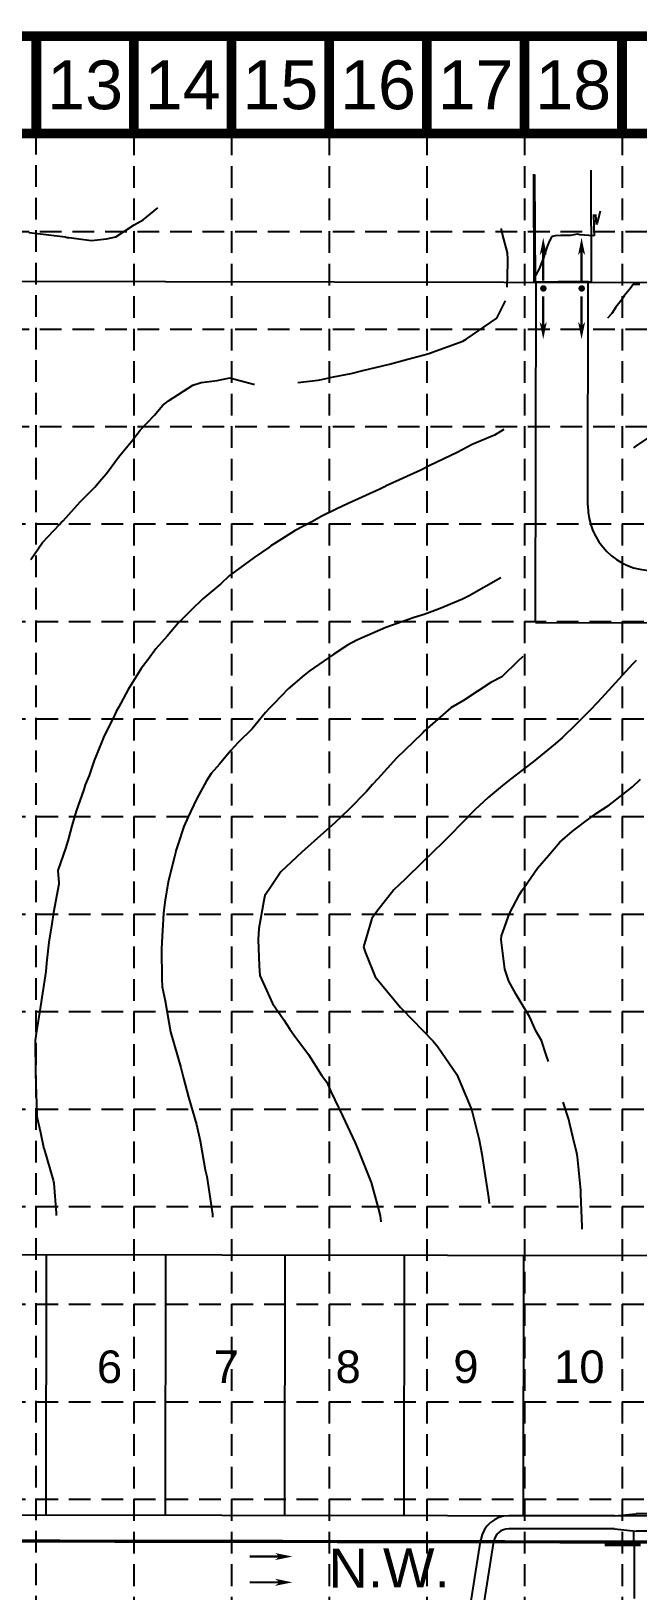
# Model space of a CAD drawing. Extents: x 626 to 3511, y 2890 to 4695.
# Drawn here: x 1211 to 1491, y 3975 to 4695 of the extents above; entities that cross this region are included whole.
import ezdxf
from ezdxf.enums import TextEntityAlignment as Align

# ---------------------------------------------------------------- set-up
doc = ezdxf.new("R2010")
doc.units = 0
doc.header["$LTSCALE"] = 100
doc.header["$MEASUREMENT"] = 0
doc.linetypes.add('HIDDEN', pattern=[0.375, 0.25, -0.125])
doc.layers.get('0').update_dxf_attribs({"linetype": 'CONTINUOUS'})
for name, color, linetype in [('$-BNDY', 6, 'CONTINUOUS'), ('$-BNDY2', 4, 'CONTINUOUS'), ('$-LOTS', 4, 'CONTINUOUS'), ('BASE', 7, 'CONTINUOUS'), ('DG-XCONTOURS', 9, 'CONTINUOUS'), ('DG-XIDX_CONTOURS', 2, 'CONTINUOUS'), ('FG-STNAME', 5, 'CONTINUOUS'), ('GRID', 254, 'HIDDEN'), ('P-P', 3, 'CONTINUOUS'), ('PDG-ARROWS', 250, 'CONTINUOUS'), ('PSW-LOTNUM', 7, 'CONTINUOUS'), ('PSWDG-XCONC', 4, 'CONTINUOUS'), ('PSWDGC-NEW_STORM', 2, 'CONTINUOUS'), ('PSWDGC-PAVING', 3, 'CONTINUOUS')]:
    doc.layers.add(name, color=color, linetype=linetype)
doc.layers.get('0').freeze()
doc.styles.get("Standard").update_dxf_attribs({"font": 'ARIAL.TTF'})

# ---------------------------------------------------------------- blocks, each defined once
blk = doc.blocks.new('A$C11115995')
at = {"const_width": 1}
blk.add_lwpolyline([(1.63, 19.75), (1.63, 5)], dxfattribs=at)
blk.add_solid([(1.63, 0), (0, 8), (3.25, 8), (1.63, 6)])

msp = doc.modelspace()

# ---------------------------------------------------------------- linework, layer by layer
at = {"layer": '$-BNDY', "color": 7}
msp.add_line((1978.29, 4129.03), (878.29, 4130.68), dxfattribs=at)
at = {"layer": '$-BNDY2', "color": 7}
msp.add_line((752.27, 4580.24), (3393.13, 4575.32), dxfattribs=at)
at = {"layer": '$-LOTS', "color": 7}
for p, q in [((1218.29, 4130.17), (1218.11, 4010.17)), ((1273.29, 4130.09), (1273.11, 4010.09)), ((1328.29, 4130.01), (1328.11, 4010.01)), ((1383.29, 4129.92), (1383.11, 4009.93)), ((1438.29, 4129.84), (1438.11, 4009.84)), ((2032.27, 4008.95), (953.11, 4010.57))]:
    msp.add_line(p, q, dxfattribs=at)
at = {"layer": 'BASE', "const_width": 4.5}
for points in [[(628.71, 2892.46), (3508.71, 2892.46), (3508.71, 4692.46), (628.71, 4692.46)], [(673.71, 2937.46), (3463.71, 2937.46), (3463.71, 4647.46), (673.71, 4647.46)]]:
    msp.add_lwpolyline(points, close=True, dxfattribs=at)
for points in [[(1213.71, 4647.46), (1213.71, 4692.46)], [(1258.71, 4647.46), (1258.71, 4692.46)], [(1303.71, 4647.46), (1303.71, 4692.46)], [(1348.71, 4647.46), (1348.71, 4692.46)], [(1393.71, 4647.46), (1393.71, 4692.46)], [(1438.71, 4647.46), (1438.71, 4692.46)], [(1483.71, 4647.46), (1483.71, 4692.46)]]:
    msp.add_lwpolyline(points, dxfattribs=at)
at = {"layer": 'DG-XCONTOURS', "color": 43}
for p, q in [((1443.37, 4603.81, 1154), (1443.28, 4610.6, 1154)), ((1470.52, 4610.09, 1154), (1470.84, 4600.32, 1154)), ((1471.96, 4605.61, 1154), (1471.69, 4610.14, 1154)), ((1472.29, 4606.21, 1154), (1471.96, 4605.61, 1154)), ((1472.94, 4608.77, 1154), (1472.29, 4606.21, 1154)), ((1472.97, 4608.9, 1154), (1472.94, 4608.77, 1154)), ((1473.02, 4609.15, 1154), (1472.97, 4608.9, 1154)), ((1473.65, 4611.64, 1154), (1473.02, 4609.15, 1154)), ((1443.37, 4603.49, 1154), (1443.37, 4603.81, 1154)), ((1443.38, 4603.23, 1154), (1443.37, 4603.49, 1154)), ((1443.5, 4597.78, 1154), (1443.38, 4603.23, 1154)), ((1443.62, 4592.6, 1154), (1443.5, 4597.78, 1154)), ((1450.19, 4597.68, 1154), (1449.27, 4595.4, 1154)), ((1451.3, 4599.94, 1154), (1450.19, 4597.68, 1154)), ((1452.95, 4600.3, 1154), (1451.3, 4599.94, 1154)), ((1455.47, 4600.44, 1154), (1452.95, 4600.3, 1154)), ((1458.22, 4600.44, 1154), (1455.47, 4600.44, 1154)), ((1459.76, 4600.51, 1154), (1458.22, 4600.44, 1154)), ((1463.19, 4601, 1154), (1459.76, 4600.51, 1154)), ((1464.32, 4600.7, 1154), (1463.19, 4601, 1154)), ((1470.49, 4600.36, 1154), (1464.32, 4600.7, 1154)), ((1470.84, 4600.32, 1154), (1470.49, 4600.36, 1154)), ((1443.63, 4592.06, 1154), (1443.62, 4592.6, 1154)), ((1443.65, 4591.44, 1154), (1443.63, 4592.06, 1154)), ((1443.76, 4586.35, 1154), (1443.65, 4591.44, 1154)), ((1447.94, 4591.72, 1154), (1447.45, 4590.03, 1154)), ((1449.27, 4595.4, 1154), (1447.94, 4591.72, 1154)), ((1443.86, 4581.98, 1154), (1443.76, 4586.35, 1154)), ((1445.51, 4585.15, 1154), (1443.86, 4581.98, 1154)), ((1447.03, 4589.06, 1154), (1445.51, 4585.15, 1154)), ((1447.45, 4590.03, 1154), (1447.03, 4589.06, 1154)), ((1456.54, 4579.09, 1154), (1454.29, 4579.08, 1154)), ((1454.29, 4579.08, 1154), (1456.39, 4579.08, 1154)), ((1456.39, 4579.08, 1154), (1456.75, 4579.08, 1154)), ((1457, 4579.09, 1154), (1456.54, 4579.09, 1154)), ((1456.75, 4579.08, 1154), (1461.88, 4579.08, 1154)), ((1462.48, 4579.12, 1154), (1457, 4579.09, 1154)), ((1461.88, 4579.08, 1154), (1463.16, 4579.08, 1154)), ((1464.31, 4579.15, 1154), (1462.48, 4579.12, 1154)), ((1463.16, 4579.08, 1154), (1467.36, 4579.07, 1154)), ((1468.09, 4579.18, 1154), (1464.31, 4579.15, 1154)), ((1469.24, 4578.66, 1154), (1469.26, 4578.68, 1154)), ((1487.75, 4576.36, 1154), (1484.76, 4572.62, 1154)), ((1488.73, 4577.73, 1154), (1487.75, 4576.36, 1154)), ((1488.92, 4577.9, 1154), (1488.73, 4577.73, 1154)), ((1491.85, 4577.82, 1154), (1488.92, 4577.9, 1154)), ((1483.33, 4570.45, 1154), (1480.92, 4567.47, 1154)), ((1484.76, 4572.62, 1154), (1483.33, 4570.45, 1154)), ((1478.98, 4564.53, 1154), (1476.98, 4562.34, 1154)), ((1480.92, 4567.47, 1154), (1478.98, 4564.53, 1154)), ((1509.43, 4516.27, 1153), (1490.84, 4503.84, 1153)), ((1414.58, 4504.07, 1154), (1407.72, 4500.41, 1154)), ((1424.89, 4508.42, 1154), (1414.58, 4504.07, 1154)), ((1429.27, 4510.96, 1154), (1424.89, 4508.42, 1154)), ((1407.72, 4500.41, 1154), (1395.06, 4494.29, 1154)), ((1490.84, 4503.84, 1153), (1489.05, 4502.5, 1153)), ((1390.96, 4492.25, 1154), (1374.7, 4484.76, 1154)), ((1395.06, 4494.29, 1154), (1390.96, 4492.25, 1154)), ((1372.03, 4483.51, 1154), (1357.48, 4476.84, 1154)), ((1374.22, 4484.53, 1154), (1372.03, 4483.51, 1154)), ((1374.7, 4484.76, 1154), (1374.22, 4484.53, 1154)), ((1357.48, 4476.84, 1154), (1351.98, 4474.26, 1154)), ((1340.78, 4468.43, 1154), (1333.08, 4464.3, 1154)), ((1345.29, 4471, 1154), (1340.78, 4468.43, 1154)), ((1351.98, 4474.26, 1154), (1345.29, 4471, 1154)), ((1333.08, 4464.3, 1154), (1323.8, 4458.46, 1154)), ((1320.9, 4456.56, 1154), (1314.11, 4451.97, 1154)), ((1321.86, 4457.26, 1154), (1320.9, 4456.56, 1154)), ((1323.8, 4458.46, 1154), (1321.86, 4457.26, 1154)), ((1314.11, 4451.97, 1154), (1305.5, 4445.65, 1154)), ((1298.73, 4439.79, 1154), (1290.52, 4432.83, 1154)), ((1302.67, 4443.39, 1154), (1298.73, 4439.79, 1154)), ((1305.5, 4445.65, 1154), (1302.67, 4443.39, 1154)), ((1427.91, 4442.47, 1153), (1413.27, 4434.23, 1153)), ((1290.52, 4432.83, 1154), (1285.07, 4427.63, 1154)), ((1410.23, 4432.67, 1153), (1399.95, 4428.42, 1153)), ((1413.27, 4434.23, 1153), (1410.23, 4432.67, 1153)), ((1285.07, 4427.63, 1154), (1279.16, 4421.69, 1154)), ((1392.53, 4425.69, 1153), (1387.87, 4424.19, 1153)), ((1399.95, 4428.42, 1153), (1392.53, 4425.69, 1153)), ((1279.16, 4421.69, 1154), (1274.01, 4415.65, 1154)), ((1374.83, 4419.66, 1153), (1361.49, 4413.71, 1153)), ((1387.87, 4424.19, 1153), (1374.83, 4419.66, 1153)), ((1274.01, 4415.65, 1154), (1268.86, 4409.77, 1154)), ((1357.15, 4411.47, 1153), (1350.86, 4407.34, 1153)), ((1361.49, 4413.71, 1153), (1357.15, 4411.47, 1153)), ((1265.23, 4404.86, 1154), (1262.1, 4400.65, 1154)), ((1268.86, 4409.77, 1154), (1265.23, 4404.86, 1154)), ((1350.86, 4407.34, 1153), (1341.52, 4400.81, 1153)), ((1435.47, 4403.96, 1152), (1428.25, 4396.92, 1152)), ((1437.96, 4406.28, 1152), (1435.47, 4403.96, 1152)), ((1489.2, 4403.39, 1151), (1488.56, 4402.71, 1151)), ((1490.28, 4404.47, 1151), (1489.2, 4403.39, 1151)), ((1259.57, 4396.65, 1154), (1256.05, 4391.01, 1154)), ((1262.1, 4400.65, 1154), (1259.57, 4396.65, 1154)), ((1337.14, 4397.64, 1153), (1329.79, 4391.3, 1153)), ((1339.56, 4399.48, 1153), (1337.14, 4397.64, 1153)), ((1341.52, 4400.81, 1153), (1339.56, 4399.48, 1153)), ((1428.25, 4396.92, 1152), (1423.22, 4394.22, 1152)), ((1488.56, 4402.71, 1151), (1479.09, 4392.25, 1151)), ((1256.05, 4391.01, 1154), (1251.57, 4382.69, 1154)), ((1329.79, 4391.3, 1153), (1323.29, 4384.6, 1153)), ((1423.22, 4394.22, 1152), (1410.57, 4385.93, 1152)), ((1479.09, 4392.25, 1151), (1472.56, 4385.24, 1151)), ((1251.57, 4382.69, 1154), (1250.57, 4380.95, 1154)), ((1321.14, 4382.43, 1153), (1319.35, 4380.39, 1153)), ((1323.29, 4384.6, 1153), (1321.14, 4382.43, 1153)), ((1404.74, 4382.61, 1152), (1392.73, 4371.89, 1152)), ((1410.57, 4385.93, 1152), (1404.74, 4382.61, 1152)), ((1472.56, 4385.24, 1151), (1468.76, 4381.25, 1151)), ((1249.99, 4379.76, 1154), (1244.67, 4368.81, 1154)), ((1250.57, 4380.95, 1154), (1249.99, 4379.76, 1154)), ((1319.35, 4380.39, 1153), (1313.19, 4372.91, 1153)), ((1462.45, 4374.89, 1151), (1456.32, 4368.94, 1151)), ((1468.76, 4381.25, 1151), (1462.45, 4374.89, 1151)), ((1244.67, 4368.81, 1154), (1241.5, 4360.87, 1154)), ((1313.19, 4372.91, 1153), (1306.71, 4366.57, 1153)), ((1391.36, 4370.64, 1152), (1379.77, 4359.3, 1152)), ((1391.82, 4371.11, 1152), (1391.36, 4370.64, 1152)), ((1392.73, 4371.89, 1152), (1391.82, 4371.11, 1152)), ((1456.32, 4368.94, 1151), (1452.88, 4365.97, 1151)), ((1241.5, 4360.87, 1154), (1240.43, 4358.26, 1154)), ((1303.39, 4362.96, 1153), (1298.1, 4356.61, 1153)), ((1306.71, 4366.57, 1153), (1303.39, 4362.96, 1153)), ((1452.88, 4365.97, 1151), (1442.77, 4357.73, 1151)), ((1240.43, 4358.26, 1154), (1238, 4351.43, 1154)), ((1298.1, 4356.61, 1153), (1294.38, 4352.26, 1153)), ((1379.77, 4359.3, 1152), (1371.12, 4349.8, 1152)), ((1442.08, 4357.19, 1151), (1432.37, 4349.68, 1151)), ((1442.58, 4357.58, 1151), (1442.08, 4357.19, 1151)), ((1442.77, 4357.73, 1151), (1442.58, 4357.58, 1151)), ((1236.26, 4347, 1154), (1235.55, 4344.96, 1154)), ((1238, 4351.43, 1154), (1236.26, 4347, 1154)), ((1292.15, 4348.93, 1153), (1287.51, 4340.45, 1153)), ((1294.38, 4352.26, 1153), (1292.15, 4348.93, 1153)), ((1368.65, 4347.16, 1152), (1365.9, 4344.01, 1152)), ((1371.12, 4349.8, 1152), (1368.65, 4347.16, 1152)), ((1428.53, 4346.65, 1151), (1422.06, 4341.2, 1151)), ((1432.37, 4349.68, 1151), (1428.53, 4346.65, 1151)), ((1235.55, 4344.96, 1154), (1232.11, 4334.86, 1154)), ((1287.51, 4340.45, 1153), (1283.74, 4332.3, 1153)), ((1365.9, 4344.01, 1152), (1357.7, 4335.67, 1152)), ((1422.06, 4341.2, 1151), (1415.81, 4335.56, 1151)), ((1232.11, 4334.86, 1154), (1230.11, 4328.12, 1154)), ((1283.74, 4332.3, 1153), (1281.77, 4327.77, 1153)), ((1357.7, 4335.67, 1152), (1351.28, 4329.57, 1152)), ((1415.81, 4335.56, 1151), (1409.43, 4328.92, 1151)), ((1230.11, 4328.12, 1154), (1228.51, 4322.32, 1154)), ((1281.77, 4327.77, 1153), (1278.95, 4319.35, 1153)), ((1346.11, 4324.87, 1152), (1336.18, 4315.93, 1152)), ((1351.28, 4329.57, 1152), (1346.11, 4324.87, 1152)), ((1404.99, 4324.29, 1151), (1401.34, 4320.63, 1151)), ((1409.43, 4328.92, 1151), (1404.99, 4324.29, 1151)), ((1227.31, 4318.08, 1154), (1223.7, 4307.53, 1154)), ((1228.51, 4322.32, 1154), (1227.31, 4318.08, 1154)), ((1278.95, 4319.35, 1153), (1278.06, 4316.63, 1153)), ((1401.34, 4320.63, 1151), (1391.77, 4311.45, 1151)), ((1277.35, 4313.86, 1153), (1274.42, 4302.23, 1153)), ((1277.81, 4315.68, 1153), (1277.35, 4313.86, 1153)), ((1278.06, 4316.63, 1153), (1277.81, 4315.68, 1153)), ((1336.17, 4315.92, 1152), (1326.41, 4306.84, 1152)), ((1336.18, 4315.93, 1152), (1336.17, 4315.92, 1152)), ((1336.17, 4315.92, 1152), (1336.17, 4315.92, 1152)), ((1391.77, 4311.45, 1151), (1383.75, 4303.54, 1151)), ((1223.7, 4307.53, 1154), (1224.12, 4301.81, 1154)), ((1326.41, 4306.84, 1152), (1320.89, 4298.58, 1152)), ((1383.75, 4303.54, 1151), (1378.53, 4298.6, 1151)), ((1224.02, 4301.28, 1154), (1221.62, 4288.08, 1154)), ((1224.09, 4301.65, 1154), (1224.02, 4301.28, 1154)), ((1224.12, 4301.81, 1154), (1224.09, 4301.65, 1154)), ((1274.42, 4302.23, 1153), (1273, 4292.85, 1153)), ((1319.07, 4295.95, 1152), (1318.59, 4293.75, 1152)), ((1320.89, 4298.58, 1152), (1319.07, 4295.95, 1152)), ((1378.53, 4298.6, 1151), (1370.66, 4288.66, 1151)), ((1221.62, 4288.08, 1154), (1220.89, 4282.93, 1154)), ((1273, 4292.85, 1153), (1272.27, 4287.91, 1153)), ((1318.59, 4293.75, 1152), (1316.35, 4280.84, 1152)), ((1370.66, 4288.66, 1151), (1368.37, 4285.37, 1151)), ((1220.89, 4282.93, 1154), (1219.53, 4274.53, 1154)), ((1272.27, 4287.91, 1153), (1271.57, 4274.4, 1153)), ((1316.35, 4280.84, 1152), (1316, 4275.64, 1152)), ((1368.37, 4285.37, 1151), (1365.72, 4276.46, 1151)), ((1219.53, 4274.53, 1154), (1218.4, 4264.79, 1154)), ((1271.57, 4274.4, 1153), (1271.41, 4271.11, 1153)), ((1316, 4275.64, 1152), (1316.48, 4263.6, 1152)), ((1365.72, 4276.46, 1151), (1364.58, 4272.38, 1151)), ((1271.41, 4271.11, 1153), (1271.56, 4257.6, 1153)), ((1364.58, 4272.38, 1151), (1365.52, 4269.53, 1151)), ((1365.52, 4269.53, 1151), (1369.88, 4258.4, 1151)), ((1218.04, 4260.99, 1154), (1215.9, 4247, 1154)), ((1218.4, 4264.79, 1154), (1218.04, 4260.99, 1154)), ((1316.48, 4263.6, 1152), (1316.81, 4259.1, 1152)), ((1271.56, 4257.6, 1153), (1271.79, 4253.93, 1153)), ((1271.79, 4253.93, 1153), (1273.08, 4247.47, 1153)), ((1316.81, 4259.1, 1152), (1319.85, 4252.32, 1152)), ((1319.85, 4252.32, 1152), (1322.52, 4246.15, 1152)), ((1369.88, 4258.4, 1151), (1381.63, 4244.37, 1151)), ((1215.63, 4244.99, 1154), (1213.66, 4232.28, 1154)), ((1215.87, 4246.63, 1154), (1215.63, 4244.99, 1154)), ((1215.9, 4247, 1154), (1215.87, 4246.63, 1154)), ((1273.08, 4247.47, 1153), (1275.63, 4233.16, 1153)), ((1322.52, 4246.15, 1152), (1327.83, 4238.69, 1152)), ((1327.83, 4238.69, 1152), (1330.65, 4234.3, 1152)), ((1381.63, 4244.37, 1151), (1382.08, 4243.83, 1151)), ((1382.08, 4243.83, 1151), (1382.23, 4243.69, 1151)), ((1382.23, 4243.69, 1151), (1396.68, 4228.77, 1151)), ((1213.66, 4232.28, 1154), (1213.16, 4229.06, 1154)), ((1275.63, 4233.16, 1153), (1280.37, 4216.66, 1153)), ((1330.65, 4234.3, 1152), (1332.47, 4231.72, 1152)), ((1332.47, 4231.72, 1152), (1339.13, 4222.61, 1152)), ((1213.16, 4229.06, 1154), (1213.33, 4213.9, 1154)), ((1396.68, 4228.77, 1151), (1398.8, 4226.17, 1151)), ((1398.8, 4226.17, 1151), (1407.63, 4213.49, 1151)), ((1280.37, 4216.66, 1153), (1281.56, 4211.74, 1153)), ((1339.13, 4222.61, 1152), (1345.21, 4213.12, 1152)), ((1213.33, 4213.9, 1154), (1213.9, 4195.01, 1154)), ((1281.56, 4211.74, 1153), (1283.93, 4202.96, 1153)), ((1345.21, 4213.12, 1152), (1347.58, 4209.89, 1152)), ((1347.58, 4209.89, 1152), (1349.44, 4205.65, 1152)), ((1407.63, 4213.49, 1151), (1414.03, 4198.11, 1151)), ((1283.93, 4202.96, 1153), (1287.57, 4190.3, 1153)), ((1349.44, 4205.65, 1152), (1354.81, 4194.32, 1152)), ((1213.9, 4195.01, 1154), (1213.9, 4194.25, 1154)), ((1414.03, 4198.11, 1151), (1414.32, 4197.41, 1151)), ((1414.32, 4197.41, 1151), (1414.69, 4196.2, 1151)), ((1414.69, 4196.2, 1151), (1417.85, 4183.24, 1151)), ((1213.9, 4194.25, 1154), (1213.92, 4193.98, 1154)), ((1213.92, 4193.98, 1154), (1215.59, 4186.59, 1154)), ((1287.57, 4190.3, 1153), (1289.29, 4182.84, 1153)), ((1354.81, 4194.32, 1152), (1360.64, 4181.89, 1152)), ((1215.59, 4186.59, 1154), (1217.24, 4179.19, 1154)), ((1289.29, 4182.84, 1153), (1291.62, 4169.52, 1153)), ((1360.64, 4181.89, 1152), (1361.95, 4178.92, 1152)), ((1417.85, 4183.24, 1151), (1419.07, 4176.6, 1151)), ((1217.24, 4179.19, 1154), (1217.31, 4178.92, 1154)), ((1217.31, 4178.92, 1154), (1221.51, 4164.65, 1154)), ((1361.95, 4178.92, 1152), (1362.8, 4176.69, 1152)), ((1362.8, 4176.69, 1152), (1368.05, 4163.53, 1152)), ((1419.07, 4176.6, 1151), (1420.39, 4168.72, 1151)), ((1291.62, 4169.52, 1153), (1292.32, 4166.34, 1153)), ((1292.32, 4166.34, 1153), (1294.89, 4148.92, 1153)), ((1420.39, 4168.72, 1151), (1422.21, 4156.72, 1151)), ((1221.51, 4164.65, 1154), (1221.81, 4163.24, 1154)), ((1221.81, 4163.24, 1154), (1222.88, 4149.39, 1154)), ((1368.05, 4163.53, 1152), (1371.1, 4152.41, 1152)), ((1371.1, 4152.41, 1152), (1372.2, 4148.15, 1152)), ((1422.21, 4156.72, 1151), (1422.54, 4153.97, 1151)), ((1222.88, 4149.39, 1154), (1222.87, 4148.36, 1154)), ((1294.89, 4148.92, 1153), (1295, 4147.63, 1153)), ((1372.2, 4148.15, 1152), (1372.54, 4145.49, 1152))]:
    msp.add_line(p, q, dxfattribs=at)
at = {"layer": 'DG-XIDX_CONTOURS', "color": 43}
for p, q in [((1262.94, 4607.7, 1155), (1269.72, 4613.18, 1155)), ((1250.41, 4599.86, 1155), (1258.74, 4605.35, 1155)), ((1258.74, 4605.35, 1155), (1262.94, 4607.7, 1155)), ((1210.29, 4601.79, 1155), (1218.29, 4600.91, 1155)), ((1218.29, 4600.91, 1155), (1226.97, 4599.78, 1155)), ((1226.97, 4599.78, 1155), (1227.88, 4599.59, 1155)), ((1227.88, 4599.59, 1155), (1228.65, 4599.49, 1155)), ((1228.65, 4599.49, 1155), (1239.08, 4598.18, 1155)), ((1239.08, 4598.18, 1155), (1245.99, 4598.91, 1155)), ((1245.99, 4598.91, 1155), (1250.41, 4599.86, 1155)), ((1428.16, 4603.28, 1155), (1428.01, 4603.76, 1155)), ((1428.58, 4601.03, 1155), (1428.16, 4603.28, 1155)), ((1430.97, 4592.4, 1155), (1428.58, 4601.03, 1155)), ((1431.12, 4589.58, 1155), (1430.97, 4592.4, 1155)), ((1430.84, 4576.66, 1155), (1431.12, 4587.85, 1155)), ((1431.12, 4587.85, 1155), (1431.12, 4589.58, 1155)), ((1426.04, 4562.39, 1155), (1429.98, 4570.28, 1155)), ((1411.9, 4552.58, 1155), (1426.04, 4562.39, 1155)), ((1394.23, 4545.9, 1155), (1410.38, 4551.76, 1155)), ((1410.38, 4551.76, 1155), (1411.9, 4552.58, 1155)), ((1364.2, 4538.12, 1155), (1376.58, 4541.17, 1155)), ((1376.58, 4541.17, 1155), (1384.99, 4543.34, 1155)), ((1384.99, 4543.34, 1155), (1394.23, 4545.9, 1155)), ((1285.8, 4531.49, 1155), (1289.73, 4532.7, 1155)), ((1289.73, 4532.7, 1155), (1297.02, 4533.62, 1155)), ((1297.02, 4533.62, 1155), (1302.96, 4534.82, 1155)), ((1302.96, 4534.82, 1155), (1313.79, 4531.83, 1155)), ((1334.32, 4532.66, 1155), (1343.6, 4533.72, 1155)), ((1343.6, 4533.72, 1155), (1345.16, 4533.97, 1155)), ((1345.16, 4533.97, 1155), (1350.71, 4535.22, 1155)), ((1350.71, 4535.22, 1155), (1358.92, 4536.74, 1155)), ((1358.92, 4536.74, 1155), (1364.2, 4538.12, 1155)), ((1274.62, 4524.17, 1155), (1285.8, 4531.49, 1155)), ((1313.79, 4531.83, 1155), (1314.34, 4531.9, 1155)), ((1268.24, 4517.56, 1155), (1271.9, 4522.02, 1155)), ((1271.9, 4522.02, 1155), (1274.62, 4524.17, 1155)), ((1261.62, 4510.61, 1155), (1268.24, 4517.56, 1155)), ((1252.09, 4498.81, 1155), (1257.66, 4505.41, 1155)), ((1257.66, 4505.41, 1155), (1261.62, 4510.61, 1155)), ((1246.03, 4490.7, 1155), (1252.09, 4498.81, 1155)), ((1242.88, 4487.03, 1155), (1246.03, 4490.7, 1155)), ((1233.89, 4477.58, 1155), (1240.75, 4484.34, 1155)), ((1240.75, 4484.34, 1155), (1242.88, 4487.03, 1155)), ((1226.03, 4468.89, 1155), (1233.89, 4477.58, 1155)), ((1224.45, 4467.14, 1155), (1225.32, 4468.18, 1155)), ((1225.32, 4468.18, 1155), (1226.03, 4468.89, 1155)), ((1216.54, 4458.9, 1155), (1224.45, 4467.14, 1155)), ((1211.25, 4450.98, 1155), (1216.54, 4458.9, 1155)), ((1484.31, 4342.76, 1150), (1488.59, 4346.14, 1150)), ((1488.59, 4346.14, 1150), (1492.23, 4349.67, 1150)), ((1477.9, 4337.85, 1150), (1484.31, 4342.76, 1150)), ((1466.63, 4330.04, 1150), (1471.83, 4333.83, 1150)), ((1471.83, 4333.83, 1150), (1477.9, 4337.85, 1150)), ((1454.99, 4320.65, 1150), (1460.68, 4325.58, 1150)), ((1460.68, 4325.58, 1150), (1466.63, 4330.04, 1150)), ((1449.76, 4314.49, 1150), (1454.99, 4320.65, 1150)), ((1444.69, 4308.66, 1150), (1449.76, 4314.49, 1150)), ((1438.55, 4299.7, 1150), (1444.69, 4308.66, 1150)), ((1431.8, 4287.63, 1150), (1436.45, 4296.5, 1150)), ((1436.45, 4296.5, 1150), (1437.65, 4298.42, 1150)), ((1437.65, 4298.42, 1150), (1438.55, 4299.7, 1150)), ((1428.09, 4277.38, 1150), (1431.8, 4287.63, 1150)), ((1428.07, 4275.49, 1150), (1428.09, 4277.38, 1150)), ((1429.64, 4262.09, 1150), (1428.07, 4275.49, 1150)), ((1431.47, 4256.42, 1150), (1429.64, 4262.09, 1150)), ((1434.86, 4250.35, 1150), (1431.47, 4256.42, 1150)), ((1437.73, 4245.74, 1150), (1434.86, 4250.35, 1150)), ((1441.17, 4239.92, 1150), (1437.73, 4245.74, 1150)), ((1444.03, 4233.54, 1150), (1441.17, 4239.92, 1150)), ((1446.59, 4229.05, 1150), (1444.03, 4233.54, 1150)), ((1448.92, 4222.01, 1150), (1446.59, 4229.05, 1150)), ((1449.81, 4219.47, 1150), (1448.92, 4222.01, 1150)), ((1459.13, 4192.65, 1150), (1456.56, 4200.65, 1150)), ((1459.72, 4190.57, 1150), (1459.13, 4192.65, 1150)), ((1461.15, 4184.03, 1150), (1459.72, 4190.57, 1150)), ((1462.91, 4177.11, 1150), (1461.15, 4184.03, 1150)), ((1463.13, 4175.42, 1150), (1462.91, 4177.11, 1150)), ((1464.68, 4160.12, 1150), (1463.13, 4175.42, 1150)), ((1464.77, 4158.44, 1150), (1464.68, 4160.12, 1150)), ((1465.29, 4143.15, 1150), (1464.77, 4158.44, 1150)), ((1465.27, 4142.11, 1150), (1465.29, 4143.15, 1150))]:
    msp.add_line(p, q, dxfattribs=at)
at = {"layer": 'GRID', "color": 252, "linetype": 'HIDDEN', "ltscale": 0.4}
for p, q in [((1213.56, 4647.89), (1213.56, 3072.26)), ((1258.71, 4647.46), (1258.71, 3072.26)), ((1303.71, 4647.46), (1303.71, 3072.26)), ((1348.71, 4647.46), (1348.71, 3072.26)), ((1393.71, 4647.46), (1393.71, 3072.26)), ((1438.71, 4647.46), (1438.71, 3072.26)), ((1483.71, 4647.46), (1483.71, 3072.26)), ((675.37, 4602.31), (3465.37, 4602.31)), ((675.37, 4557.31), (3465.37, 4557.31)), ((675.37, 4512.31), (3465.37, 4512.31)), ((673.71, 4467.46), (3463.71, 4467.46)), ((673.71, 4422.46), (3463.71, 4422.46)), ((673.71, 4377.46), (3463.71, 4377.46)), ((673.71, 4332.46), (3463.71, 4332.46)), ((673.71, 4287.46), (3463.71, 4287.46)), ((673.71, 4242.46), (3463.71, 4242.46)), ((673.71, 4197.46), (3463.71, 4197.46)), ((673.71, 4152.46), (3463.71, 4152.46)), ((673.71, 4107.46), (3463.71, 4107.46)), ((673.71, 4062.46), (3463.71, 4062.46)), ((673.71, 4017.46), (3463.71, 4017.46))]:
    msp.add_line(p, q, dxfattribs=at)
at = {"layer": 'P-P', "color": 7, "const_width": 1.5}
msp.add_lwpolyline([(916.29, 4130.63), (916.14, 4028.63, 0.414214), (946.1, 3998.58), (2040.39, 3996.94, 0.377713), (2070.19, 4023.12, -0.13182), (2092.45, 4077.29, 0.164065), (2110.3, 4129.94), (2110.6, 4332.74)], format="xyb", dxfattribs=at)
at = {"layer": 'PDG-ARROWS', "const_width": 1.5}
for points in [[(1448.16, 4576.32, 1), (1446.77, 4575.78, 1)], [(1465.82, 4576.32, 1), (1464.42, 4575.78, 1)]]:
    msp.add_lwpolyline(points, format="xyb", close=True, dxfattribs=at)
at = {"layer": 'PSWDG-XCONC', "color": 5}
for p, q in [((1443.15, 4579.04), (1469.64, 4579.08)), ((1443.88, 4579.08), (1469.64, 4579.13))]:
    msp.add_line(p, q, dxfattribs=at)
for points in [[(1443.15, 4579.04), (1442.99, 4628.74)], [(1443.88, 4579.08), (1443.59, 4628.57)], [(1469.64, 4579.13), (1469.49, 4630.65)]]:
    msp.add_lwpolyline(points, dxfattribs=at)
at = {"layer": 'PSWDGC-NEW_STORM', "color": 5}
for p, q in [((1480.3, 4009.78), (1431.47, 4009.85)), ((1480.3, 4009.78), (1490.3, 4010.76)), ((2027.28, 4009.96), (1490.3, 4010.76)), ((1480.29, 4003.78), (1431.46, 4003.85)), ((1480.29, 4003.78), (1490.29, 4002.76)), ((1489.04, 4002.89), (1489.03, 3996.77)), ((2027.26, 4001.96), (1490.29, 4002.76)), ((1408.65, 3935.03), (1418.62, 3998.86)), ((1414.58, 3934.1), (1424.55, 3997.93)), ((1489.28, 3997.77), (1489.24, 3971.77))]:
    msp.add_line(p, q, dxfattribs=at)
at = {"layer": 'PSWDGC-NEW_STORM', "color": 5, "const_width": 2}
msp.add_lwpolyline([(1492.28, 3996.76), (1475.66, 3996.79)], dxfattribs=at)
at = {"layer": 'PSWDGC-NEW_STORM', "color": 5}
for radius in [13, 7]:
    msp.add_arc((1431.46, 3996.85), radius, 89.91389, 171.12239, dxfattribs=at)
at = {"layer": 'PSWDGC-PAVING', "color": 7}
for p, q in [((1467.99, 4475.9), (1468.18, 4578.9)), ((2040.39, 3996.94), (946.1, 3998.58))]:
    msp.add_line(p, q, dxfattribs=at)
for points in [[(1443.88, 4421.95), (1444.18, 4578.95)], [(1443.88, 4421.95), (2023.76, 4420.87)]]:
    msp.add_lwpolyline(points, dxfattribs=at)
msp.add_arc((1497.99, 4475.85), 30, 179.89333, 269.89333, dxfattribs=at)

# ---------------------------------------------------------------- block references
at = {"layer": 'PDG-ARROWS'}
for p, rotation in [((1449.02, 4599.42), 179.9980704579865), ((1466.7, 4599.42), 179.9980704579865), ((1331.79, 3989.42), 89.99807045798647), ((1331.79, 3977.53), 89.99807045798647)]:
    msp.add_blockref('A$C11115995', p, dxfattribs=dict(at, rotation=rotation))
at = {"layer": 'PDG-ARROWS', "xscale": -1, "rotation": 0.001929542013527908}
for p in [(1449.02, 4552.58), (1466.7, 4552.58)]:
    msp.add_blockref('A$C11115995', p, dxfattribs=at)

# ---------------------------------------------------------------- texts
at = {"layer": 'BASE'}
for s, p in [('13', (1236.21, 4669.96)), ('14', (1281.21, 4669.96)), ('15', (1326.21, 4669.96)), ('16', (1371.21, 4669.96)), ('17', (1416.21, 4669.96)), ('18', (1461.21, 4669.96))]:
    msp.add_text(s, height=22.5, dxfattribs=at).set_placement(p, align=Align.MIDDLE_CENTER)
at = {"layer": 'FG-STNAME', "color": 7}
msp.add_text('N.W.', height=18, rotation=0.11008, dxfattribs=at).set_placement((1348.43, 3976.73, -1542.01))
at = {"layer": 'PSW-LOTNUM', "color": 7}
for s, p in [('6', (1247.46, 4071.11, -1649.45)), ('7', (1301.29, 4071.11, -1649.45)), ('8', (1357.46, 4071.11, -1649.45)), ('9', (1411.76, 4071.11, -1649.45)), ('10', (1464.04, 4071.11, -1649.45))]:
    msp.add_text(s, height=15, dxfattribs=at).set_placement(p, align=Align.CENTER)

doc.saveas('drawing.dxf')
